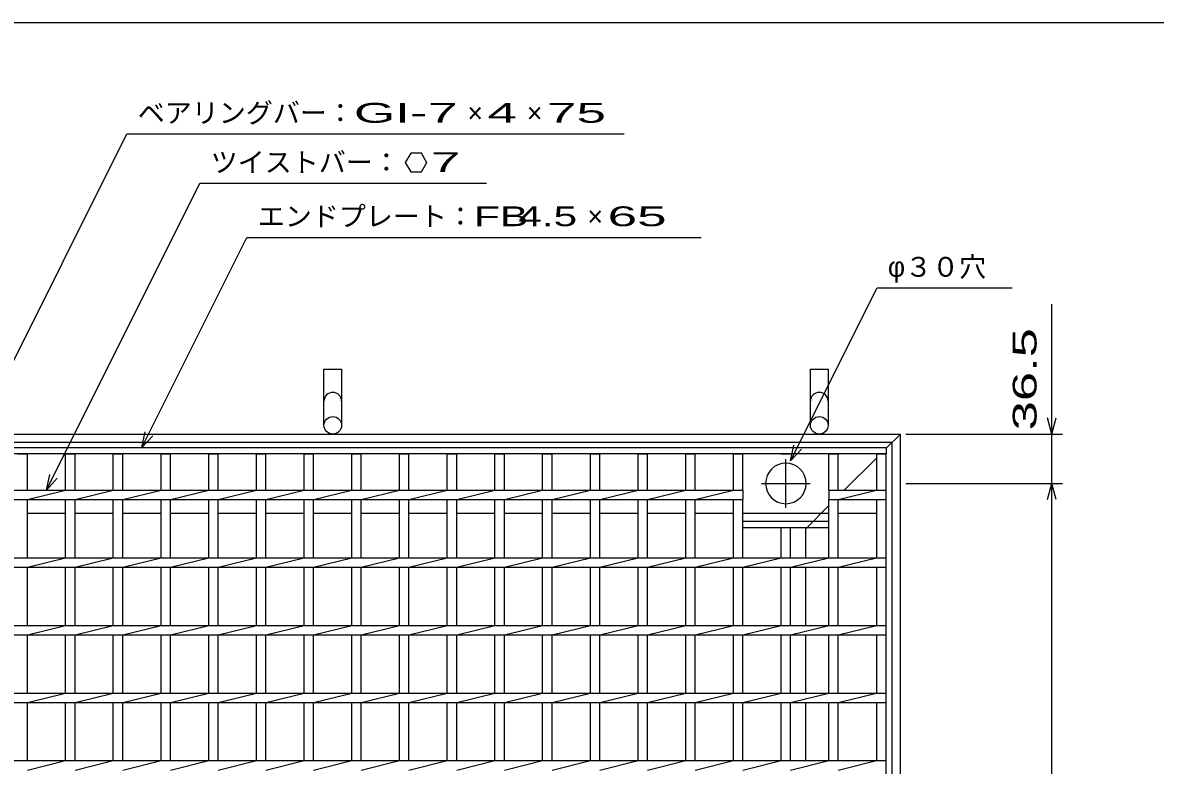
# Model space of a CAD drawing. Units: millimetres, scale not verified. Extents: x -1456 to 1385, y -1026 to 843.
# Drawn here: x -910 to -72, y 294 to 843 of the extents above; entities that cross this region are included whole.
import ezdxf
from ezdxf.enums import TextEntityAlignment as Align

# ---------------------------------------------------------------- set-up
doc = ezdxf.new("R2010")
doc.units = ezdxf.units.MM
doc.header["$LTSCALE"] = 8
doc.linetypes.add('CHAIN', pattern=[18.5, 12, -1.5, 3.5, -1.5])
doc.linetypes.add('DASHED', pattern=[7.5, 6, -1.5])
for name, color, linetype, lineweight in [('0_2', 150, 'Continuous', 25), ('16', 3, 'Continuous', 25), ('19', 6, 'Continuous', 25), ('22', 4, 'Continuous', 25)]:
    doc.layers.add(name, color=color, linetype=linetype, lineweight=lineweight)
doc.styles.add('ベクトル', font='')
doc.styles.get('ベクトル').set_extended_font_data('ベクトル')

msp = doc.modelspace()

# ---------------------------------------------------------------- linework, layer by layer
at = {"layer": '0_2'}
msp.add_line((-1383.2, 842.8), (1384.8, 842.8), dxfattribs=at)
at = {"layer": '16'}
for p, q in [((-1090, 528.5), (-271, 528.5)), ((-271, 528.5), (-271, 524)), ((-271, 524), (-1090, 524)), ((-913.5, 524), (-906.5, 524)), ((-906.5, 497), (-906.5, 524)), ((-878.2, 497), (-878.2, 524)), ((-878.2, 524), (-871.2, 524)), ((-871.2, 497), (-871.2, 524)), ((-842.9, 497), (-842.9, 524)), ((-842.9, 524), (-835.9, 524)), ((-835.9, 497), (-835.9, 524)), ((-807.6, 497), (-807.6, 524)), ((-807.6, 524), (-800.6, 524)), ((-800.6, 497), (-800.6, 524)), ((-772.3, 497), (-772.3, 524)), ((-772.3, 524), (-765.3, 524)), ((-765.3, 497), (-765.3, 524)), ((-737, 497), (-737, 524)), ((-737, 524), (-730, 524)), ((-730, 497), (-730, 524)), ((-701.7, 497), (-701.7, 524)), ((-701.7, 524), (-694.7, 524)), ((-694.7, 497), (-694.7, 524)), ((-666.4, 497), (-666.4, 524)), ((-666.4, 524), (-659.4, 524)), ((-659.4, 497), (-659.4, 524)), ((-631.1, 497), (-631.1, 524)), ((-631.1, 524), (-624.1, 524)), ((-624.1, 497), (-624.1, 524)), ((-595.8, 497), (-595.8, 524)), ((-595.8, 524), (-588.8, 524)), ((-588.8, 497), (-588.8, 524)), ((-560.5, 497), (-560.5, 524)), ((-560.5, 524), (-553.5, 524)), ((-553.5, 497), (-553.5, 524)), ((-525.2, 497), (-525.2, 524)), ((-525.2, 524), (-518.2, 524)), ((-518.2, 497), (-518.2, 524)), ((-489.9, 497), (-489.9, 524)), ((-489.9, 524), (-482.9, 524)), ((-482.9, 497), (-482.9, 524)), ((-454.6, 497), (-454.6, 524)), ((-454.6, 524), (-447.6, 524)), ((-447.6, 497), (-447.6, 524)), ((-419.3, 497), (-419.3, 524)), ((-419.3, 524), (-412.3, 524)), ((-412.3, 497), (-412.3, 524)), ((-384, 497), (-384, 524)), ((-384, 524), (-377, 524)), ((-377, 497), (-377, 524)), ((-348.7, 524), (-341.7, 524)), ((-313.4, 497), (-313.4, 524)), ((-313.4, 524), (-306.4, 524)), ((-306.4, 497), (-306.4, 524)), ((-278, 497), (-278, 524)), ((-278, 524), (-271, 524)), ((-271, -287), (-271, 524)), ((-984.1, 497), (-377, 497)), ((-906.5, 490), (-878.2, 497)), ((-871.2, 490), (-842.9, 497)), ((-835.9, 490), (-807.6, 497)), ((-800.6, 490), (-772.3, 497)), ((-765.3, 490), (-737, 497)), ((-730, 490), (-701.7, 497)), ((-694.7, 490), (-666.4, 497)), ((-659.4, 490), (-631.1, 497)), ((-624.1, 490), (-595.8, 497)), ((-588.8, 490), (-560.5, 497)), ((-553.5, 490), (-525.2, 497)), ((-518.2, 490), (-489.9, 497)), ((-482.9, 490), (-454.6, 497)), ((-447.6, 490), (-419.3, 497)), ((-412.3, 490), (-384, 497)), ((-377, 497), (-377, 490)), ((-313.4, 497), (-271, 497)), ((-313.4, 497), (-313.4, 490)), ((-306.4, 490), (-278.1, 497)), ((-271, 490), (-271, 497)), ((-984.1, 490), (-377, 490)), ((-906.5, 447), (-906.5, 490)), ((-878.2, 447), (-878.2, 490)), ((-871.2, 447), (-871.2, 490)), ((-842.9, 447), (-842.9, 490)), ((-835.9, 447), (-835.9, 490)), ((-807.6, 447), (-807.6, 490)), ((-800.6, 447), (-800.6, 490)), ((-772.3, 447), (-772.3, 490)), ((-765.3, 447), (-765.3, 490)), ((-737, 447), (-737, 490)), ((-730, 447), (-730, 490)), ((-701.7, 447), (-701.7, 490)), ((-694.7, 447), (-694.7, 490)), ((-666.4, 447), (-666.4, 490)), ((-659.4, 447), (-659.4, 490)), ((-631.1, 447), (-631.1, 490)), ((-624.1, 447), (-624.1, 490)), ((-595.8, 447), (-595.8, 490)), ((-588.8, 447), (-588.8, 490)), ((-560.5, 447), (-560.5, 490)), ((-553.5, 447), (-553.5, 490)), ((-525.2, 447), (-525.2, 490)), ((-518.2, 447), (-518.2, 490)), ((-489.9, 447), (-489.9, 490)), ((-482.9, 447), (-482.9, 490)), ((-454.6, 447), (-454.6, 490)), ((-447.6, 447), (-447.6, 490)), ((-419.3, 447), (-419.3, 490)), ((-412.3, 447), (-412.3, 490)), ((-384, 447), (-384, 490)), ((-377, 447), (-377, 490)), ((-313.4, 490), (-271, 490)), ((-313.4, 447), (-313.4, 490)), ((-306.4, 447), (-306.4, 490)), ((-278, 447), (-278, 490)), ((-906.5, 480), (-878.2, 480)), ((-871.2, 480), (-842.9, 480)), ((-835.9, 480), (-807.6, 480)), ((-800.6, 480), (-772.3, 480)), ((-765.3, 480), (-737, 480)), ((-730, 480), (-701.7, 480)), ((-694.7, 480), (-666.4, 480)), ((-659.4, 480), (-631.1, 480)), ((-624.1, 480), (-595.8, 480)), ((-588.8, 480), (-560.5, 480)), ((-553.5, 480), (-525.2, 480)), ((-518.2, 480), (-489.9, 480)), ((-482.9, 480), (-454.6, 480)), ((-447.6, 480), (-419.3, 480)), ((-412.3, 480), (-384, 480)), ((-377, 480), (-313.4, 480)), ((-306.4, 480), (-278, 480)), ((-377, 474), (-313.4, 474)), ((-377, 469.5), (-377, 474)), ((-377, 469.5), (-313.4, 469.5)), ((-348.7, 447), (-348.7, 469.5)), ((-341.7, 447), (-341.7, 469.5)), ((-313.4, 469.5), (-313.4, 474)), ((-1090, 447), (-271, 447)), ((-906.5, 440), (-878.2, 447)), ((-871.2, 440), (-842.9, 447)), ((-835.9, 440), (-807.6, 447)), ((-800.6, 440), (-772.3, 447)), ((-765.3, 440), (-737, 447)), ((-730, 440), (-701.7, 447)), ((-694.7, 440), (-666.4, 447)), ((-659.4, 440), (-631.1, 447)), ((-624.1, 440), (-595.8, 447)), ((-588.8, 440), (-560.5, 447)), ((-553.5, 440), (-525.2, 447)), ((-518.2, 440), (-489.9, 447)), ((-482.9, 440), (-454.6, 447)), ((-447.6, 440), (-419.3, 447)), ((-412.3, 440), (-384, 447)), ((-377, 440), (-348.7, 447)), ((-341.7, 440), (-313.4, 447)), ((-306.4, 440), (-278.1, 447)), ((-271, 440), (-271, 447)), ((-1090, 440), (-271, 440)), ((-906.5, 397), (-906.5, 440)), ((-878.2, 397), (-878.2, 440)), ((-871.2, 397), (-871.2, 440)), ((-842.9, 397), (-842.9, 440)), ((-835.9, 397), (-835.9, 440)), ((-807.6, 397), (-807.6, 440)), ((-800.6, 397), (-800.6, 440)), ((-772.3, 397), (-772.3, 440)), ((-765.3, 397), (-765.3, 440)), ((-737, 397), (-737, 440)), ((-730, 397), (-730, 440)), ((-701.7, 397), (-701.7, 440)), ((-694.7, 397), (-694.7, 440)), ((-666.4, 397), (-666.4, 440)), ((-659.4, 397), (-659.4, 440)), ((-631.1, 397), (-631.1, 440)), ((-624.1, 397), (-624.1, 440)), ((-595.8, 397), (-595.8, 440)), ((-588.8, 397), (-588.8, 440)), ((-560.5, 397), (-560.5, 440)), ((-553.5, 397), (-553.5, 440)), ((-525.2, 397), (-525.2, 440)), ((-518.2, 397), (-518.2, 440)), ((-489.9, 397), (-489.9, 440)), ((-482.9, 397), (-482.9, 440)), ((-454.6, 397), (-454.6, 440)), ((-447.6, 397), (-447.6, 440)), ((-419.3, 397), (-419.3, 440)), ((-412.3, 397), (-412.3, 440)), ((-384, 397), (-384, 440)), ((-377, 397), (-377, 440)), ((-348.7, 397), (-348.7, 440)), ((-341.7, 397), (-341.7, 440)), ((-313.4, 397), (-313.4, 440)), ((-306.4, 397), (-306.4, 440)), ((-278, 397), (-278, 440)), ((-1090, 397), (-271, 397)), ((-906.5, 390), (-878.2, 397)), ((-871.2, 390), (-842.9, 397)), ((-835.9, 390), (-807.6, 397)), ((-800.6, 390), (-772.3, 397)), ((-765.3, 390), (-737, 397)), ((-730, 390), (-701.7, 397)), ((-694.7, 390), (-666.4, 397)), ((-659.4, 390), (-631.1, 397)), ((-624.1, 390), (-595.8, 397)), ((-588.8, 390), (-560.5, 397)), ((-553.5, 390), (-525.2, 397)), ((-518.2, 390), (-489.9, 397)), ((-482.9, 390), (-454.6, 397)), ((-447.6, 390), (-419.3, 397)), ((-412.3, 390), (-384, 397)), ((-377, 390), (-348.7, 397)), ((-341.7, 390), (-313.4, 397)), ((-306.4, 390), (-278.1, 397)), ((-271, 390), (-271, 397)), ((-1090, 390), (-271, 390)), ((-906.5, 347), (-906.5, 390)), ((-878.2, 347), (-878.2, 390)), ((-871.2, 347), (-871.2, 390)), ((-842.9, 347), (-842.9, 390)), ((-835.9, 347), (-835.9, 390)), ((-807.6, 347), (-807.6, 390)), ((-800.6, 347), (-800.6, 390)), ((-772.3, 347), (-772.3, 390)), ((-765.3, 347), (-765.3, 390)), ((-737, 347), (-737, 390)), ((-730, 347), (-730, 390)), ((-701.7, 347), (-701.7, 390)), ((-694.7, 347), (-694.7, 390)), ((-666.4, 347), (-666.4, 390)), ((-659.4, 347), (-659.4, 390)), ((-631.1, 347), (-631.1, 390)), ((-624.1, 347), (-624.1, 390)), ((-595.8, 347), (-595.8, 390)), ((-588.8, 347), (-588.8, 390)), ((-560.5, 347), (-560.5, 390)), ((-553.5, 347), (-553.5, 390)), ((-525.2, 347), (-525.2, 390)), ((-518.2, 347), (-518.2, 390)), ((-489.9, 347), (-489.9, 390)), ((-482.9, 347), (-482.9, 390)), ((-454.6, 347), (-454.6, 390)), ((-447.6, 347), (-447.6, 390)), ((-419.3, 347), (-419.3, 390)), ((-412.3, 347), (-412.3, 390)), ((-384, 347), (-384, 390)), ((-377, 347), (-377, 390)), ((-348.7, 347), (-348.7, 390)), ((-341.7, 347), (-341.7, 390)), ((-313.4, 347), (-313.4, 390)), ((-306.4, 347), (-306.4, 390)), ((-278, 347), (-278, 390)), ((-1090, 347), (-271, 347)), ((-906.5, 340), (-878.2, 347)), ((-871.2, 340), (-842.9, 347)), ((-835.9, 340), (-807.6, 347)), ((-800.6, 340), (-772.3, 347)), ((-765.3, 340), (-737, 347)), ((-730, 340), (-701.7, 347)), ((-694.7, 340), (-666.4, 347)), ((-659.4, 340), (-631.1, 347)), ((-624.1, 340), (-595.8, 347)), ((-588.8, 340), (-560.5, 347)), ((-553.5, 340), (-525.2, 347)), ((-518.2, 340), (-489.9, 347)), ((-482.9, 340), (-454.6, 347)), ((-447.6, 340), (-419.3, 347)), ((-412.3, 340), (-384, 347)), ((-377, 340), (-348.7, 347)), ((-341.7, 340), (-313.4, 347)), ((-306.4, 340), (-278.1, 347)), ((-271, 340), (-271, 347)), ((-1090, 340), (-271, 340)), ((-906.5, 297), (-906.5, 340)), ((-878.2, 297), (-878.2, 340)), ((-871.2, 297), (-871.2, 340)), ((-842.9, 297), (-842.9, 340)), ((-835.9, 297), (-835.9, 340)), ((-807.6, 297), (-807.6, 340)), ((-800.6, 297), (-800.6, 340)), ((-772.3, 297), (-772.3, 340)), ((-765.3, 297), (-765.3, 340)), ((-737, 297), (-737, 340)), ((-730, 297), (-730, 340)), ((-701.7, 297), (-701.7, 340)), ((-694.7, 297), (-694.7, 340)), ((-666.4, 297), (-666.4, 340)), ((-659.4, 297), (-659.4, 340)), ((-631.1, 297), (-631.1, 340)), ((-624.1, 297), (-624.1, 340)), ((-595.8, 297), (-595.8, 340)), ((-588.8, 297), (-588.8, 340)), ((-560.5, 297), (-560.5, 340)), ((-553.5, 297), (-553.5, 340)), ((-525.2, 297), (-525.2, 340)), ((-518.2, 297), (-518.2, 340)), ((-489.9, 297), (-489.9, 340)), ((-482.9, 297), (-482.9, 340)), ((-454.6, 297), (-454.6, 340)), ((-447.6, 297), (-447.6, 340)), ((-419.3, 297), (-419.3, 340)), ((-412.3, 297), (-412.3, 340)), ((-384, 297), (-384, 340)), ((-377, 297), (-377, 340)), ((-348.7, 297), (-348.7, 340)), ((-341.7, 297), (-341.7, 340)), ((-313.4, 297), (-313.4, 340)), ((-306.4, 297), (-306.4, 340)), ((-278, 297), (-278, 340)), ((-1090, 297), (-271, 297)), ((-906.5, 290), (-878.2, 297)), ((-871.2, 290), (-842.9, 297)), ((-835.9, 290), (-807.6, 297)), ((-800.6, 290), (-772.3, 297)), ((-765.3, 290), (-737, 297)), ((-730, 290), (-701.7, 297)), ((-694.7, 290), (-666.4, 297)), ((-659.4, 290), (-631.1, 297)), ((-624.1, 290), (-595.8, 297)), ((-588.8, 290), (-560.5, 297)), ((-553.5, 290), (-525.2, 297)), ((-518.2, 290), (-489.9, 297)), ((-482.9, 290), (-454.6, 297)), ((-447.6, 290), (-419.3, 297)), ((-412.3, 290), (-384, 297)), ((-377, 290), (-348.7, 297)), ((-341.7, 290), (-313.4, 297)), ((-306.4, 290), (-278.1, 297)), ((-271, 290), (-271, 297))]:
    msp.add_line(p, q, dxfattribs=at)
at = {"layer": '16', "linetype": 'CHAIN'}
for p, q in [((-345.2, 484), (-345.2, 520)), ((-363.2, 502), (-327.2, 502))]:
    msp.add_line(p, q, dxfattribs=at)
at = {"layer": '16'}
for start, end in [(90, 270), (270, 90)]:
    msp.add_arc((-345.2, 502), 15, start, end, dxfattribs=at)
at = {"layer": '19'}
for p, q in [((-687, 545), (-687, 586.62)), ((-687, 586.62), (-674, 586.62)), ((-674, 586.62), (-674, 545)), ((-327, 545), (-327, 586.62)), ((-327, 586.62), (-314, 586.62)), ((-314, 586.62), (-314, 545)), ((-1100.5, 538.5), (-260.5, 538.5)), ((-260.5, -301.5), (-260.5, 538.5)), ((-1094.5, 532.5), (-266.5, 532.5)), ((-266.5, -295.5), (-266.5, 532.5)), ((-330.5, 447), (-330.5, 469.5)), ((-330.5, 397), (-330.5, 440)), ((-330.5, 347), (-330.5, 390)), ((-330.5, 297), (-330.5, 340))]:
    msp.add_line(p, q, dxfattribs=at)
at = {"layer": '19', "linetype": 'DASHED'}
for p, q in [((-271, 528), (-260.5, 538.5)), ((-302, 497), (-278, 521)), ((-330.5, 468.5), (-313.4, 485.6)), ((-330.5, 464), (-330.5, 468.5))]:
    msp.add_line(p, q, dxfattribs=at)
at = {"layer": '19'}
for centre in [(-680.5, 545), (-320.5, 545)]:
    msp.add_circle(centre, 6.5, dxfattribs=at)
for centre in [(-680.5, 562.84), (-320.5, 562.84)]:
    msp.add_arc(centre, 6.5, 0, 180, dxfattribs=at)
at = {"layer": '22'}
for p, q in [((-977.1, 472), (-832.85, 760.5)), ((-832.85, 760.5), (-464.85, 760.5)), ((-622.85, 746.212), (-626.85, 739.284)), ((-614.85, 746.212), (-622.85, 746.212)), ((-610.85, 739.2), (-614.85, 746.212)), ((-626.85, 739.284), (-622.85, 732.356)), ((-614.85, 732.356), (-610.85, 739.284)), ((-622.85, 732.356), (-614.85, 732.356)), ((-892.35, 497), (-778.85, 724)), ((-778.85, 724), (-566.85, 724)), ((-821.75, 528.5), (-744, 684)), ((-744, 684), (-408, 684)), ((-341.7, 518.6), (-277.7, 646.6)), ((-277.7, 646.6), (-177.7, 646.6)), ((-148.5, 538.5), (-148.5, 634.5)), ((-148.5, 538.5), (-151.7, 550.5)), ((-148.5, 538.5), (-145.3, 550.5)), ((-821.75, 528.5), (-819.35, 540.18)), ((-821.75, 528.5), (-813.75, 537.3)), ((-256.5, 538.5), (-140.5, 538.5)), ((-148.5, 502), (-148.5, 538.5)), ((-341.7, 518.6), (-339.3, 530.28)), ((-341.7, 518.6), (-333.7, 527.4)), ((-892.35, 497), (-889.95, 508.68)), ((-892.35, 497), (-884.35, 505.8)), ((-256.5, 502), (-140.5, 502)), ((-151.7, 490), (-148.5, 502)), ((-145.3, 490), (-148.5, 502)), ((-148.5, -265), (-148.5, 502))]:
    msp.add_line(p, q, dxfattribs=at)

# ---------------------------------------------------------------- texts
at = {"layer": '22', "color": 2, "style": 'ベクトル'}
for s, p in [('ベアリングバー：', (-824.85, 776.1)), ('×', (-580.85, 776.1)), ('×', (-536.85, 776.1)), ('ツイストバー：', (-770.85, 739.6)), ('エンドプレート：', (-736, 699.6)), ('×', (-492, 699.6)), ('φ３０穴', (-269.7, 662.2))]:
    msp.add_text(s, height=14.66, dxfattribs=at).set_placement(p, align=Align.MIDDLE_LEFT)
for s, width, p in [('GI-', 2, (-664.85, 776.1)), (' 7 ', 2, (-620.85, 776.1)), (' 4 ', 2, (-576.85, 776.1)), (' 75 ', 2, (-532.85, 776.1)), (' 7 ', 2, (-618.85, 739.684)), ('FB', 1.6, (-576, 699.6)), (' 4.5 ', 1.6, (-552, 699.6)), (' 65 ', 2, (-488, 699.6))]:
    msp.add_text(s, height=14.66, dxfattribs=dict(at, width=width)).set_placement(p, align=Align.MIDDLE_LEFT)
at = {"layer": '22', "color": 2, "style": 'ベクトル', "width": 1.65}
msp.add_text(' 36.5 ', height=17.6, rotation=90, dxfattribs=at).set_placement((-168.5, 530.5), align=Align.MIDDLE_LEFT)

doc.saveas('drawing.dxf')
